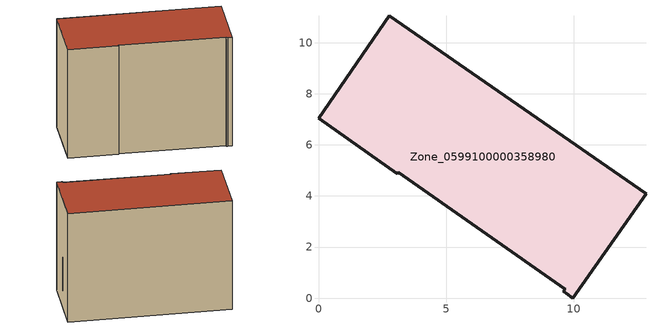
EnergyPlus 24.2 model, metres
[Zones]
Zone_0599100000358980
 floor ground (C_G): 12.82,4.08 9.95,0 9.7,0.19 9.59,0.27 9.67,0.35 3.11,4.92 3.08,4.87 0,7.05 2.77,11.05 z3.61
 wall outside (C_F): 9.95,0 12.82,4.08 2.77,11.05 0,7.05 3.08,4.87 3.11,4.92 9.67,0.35 9.59,0.27 9.7,0.19 9.95,0 z3.61:12.6
 roof outside (C_R): 3.11,4.92 9.67,0.35 9.59,0.27 9.7,0.19 9.95,0 12.82,4.08 2.77,11.05 0,7.05 3.08,4.87 z12.6
[BUILDING]
Pand.0599100000358980: North Axis=0; Terrain=City; Loads Convergence Tolerance Value=0.04; Temperature Convergence Tolerance Value=0.4; Solar Distribution=FullExterior; Maximum Number of Warmup Days=25; Minimum Number of Warmup Days=1
[Site:Location]
Rotterdam.The.Hague.AP_ZH_NLD Design_Conditions: Latitude=51.96; Longitude=4.45; Time Zone=1; Elevation=-4.5
[SITE:GROUNDTEMPERATURE:BUILDINGSURFACE]
18, 18, 18, 18, 18, 18, 18, 18, 18, 18, 18, 18
[MATERIAL] Thermal Absorptance=0.9; Solar Absorptance=0.7; Visible Absorptance=0.7
Name | Roughness | Thickness | Conductivity | Density | Specific Heat
G.TC.1992-2005 | MediumSmooth | 0.15 | 0.06 | 540 | 1210
F.TC.1992-2005 | Rough | 0.3 | 0.12 | 1920 | 840
R.TC.1992-2005 | MediumRough | 0.2 | 0.08 | 1500 | 1000
[CONSTRUCTION]
C_G: G.TC.1992-2005
C_F: F.TC.1992-2005
C_R: R.TC.1992-2005
[ZONE]
Zone_0599100000358980: Type=1; Multiplier=1; Ceiling Height=Autocalculate; Volume=Autocalculate; Floor Area=autocalculate; Part of Total Floor Area=Yes
[ZONEINFILTRATION:DESIGNFLOWRATE]
Infil_Zone_0599100000358980: Zone or ZoneList or Space or SpaceList=Zone_0599100000358980; Schedule=AlwaysOn; Design Flow Rate Calculation Method=Flow/Area; Flow Rate per Floor Area=0.0015; Constant Term Coefficient=1; Temperature Term Coefficient=0; Velocity Term Coefficient=0; Velocity Squared Term Coefficient=0
[HVACTEMPLATE:ZONE:IDEALLOADSAIRSYSTEM]
Zone_0599100000358980: Maximum Heating Supply Air Temperature=50; Minimum Cooling Supply Air Temperature=13; Maximum Heating Supply Air Humidity Ratio=0.0156; Minimum Cooling Supply Air Humidity Ratio=0.0077; Heating Limit=NoLimit; Cooling Limit=NoLimit; Dehumidification Control Type=ConstantSensibleHeatRatio; Cooling Sensible Heat Ratio=0.7; Dehumidification Setpoint=60; Humidification Control Type=None; Humidification Setpoint=30; Outdoor Air Method=None; Outdoor Air Flow Rate per Person=0.00944; Outdoor Air Flow Rate per Zone Floor Area=0; Outdoor Air Flow Rate per Zone=0; Demand Controlled Ventilation Type=None; Outdoor Air Economizer Type=NoEconomizer; Heat Recovery Type=None; Sensible Heat Recovery Effectiveness=0.7; Latent Heat Recovery Effectiveness=0.65
[ZONECONTROL:THERMOSTAT]
ThermostatControl_Zone_0599100000358980: Zone or ZoneList=Zone_0599100000358980; Control Type Schedule=DualSetpointControlType; Control 1=Thermostat_Zone_0599100000358980; Temperature Difference Between Cutout And Setpoint=0
[THERMOSTATSETPOINT:DUALSETPOINT]
Thermostat_Zone_0599100000358980: Heating Setpoint Temperature Schedule=HeatingSetpoint_Zone_0599100000358980; Cooling Setpoint Temperature Schedule=CoolingSetpoint_Zone_0599100000358980
[SCHEDULE:COMPACT]
HeatingSetpoint_Zone_0599100000358980: Through: 12/31, For: AllDays, Until: 24:00, 21
CoolingSetpoint_Zone_0599100000358980: Through: 12/31, For: AllDays, Until: 24:00, 24
DualSetpointControlType: Through: 12/31, For: AllDays, Until: 24:00, 4
AlwaysOn: Through: 12/31, For: AllDays, Until: 24:00, 1
